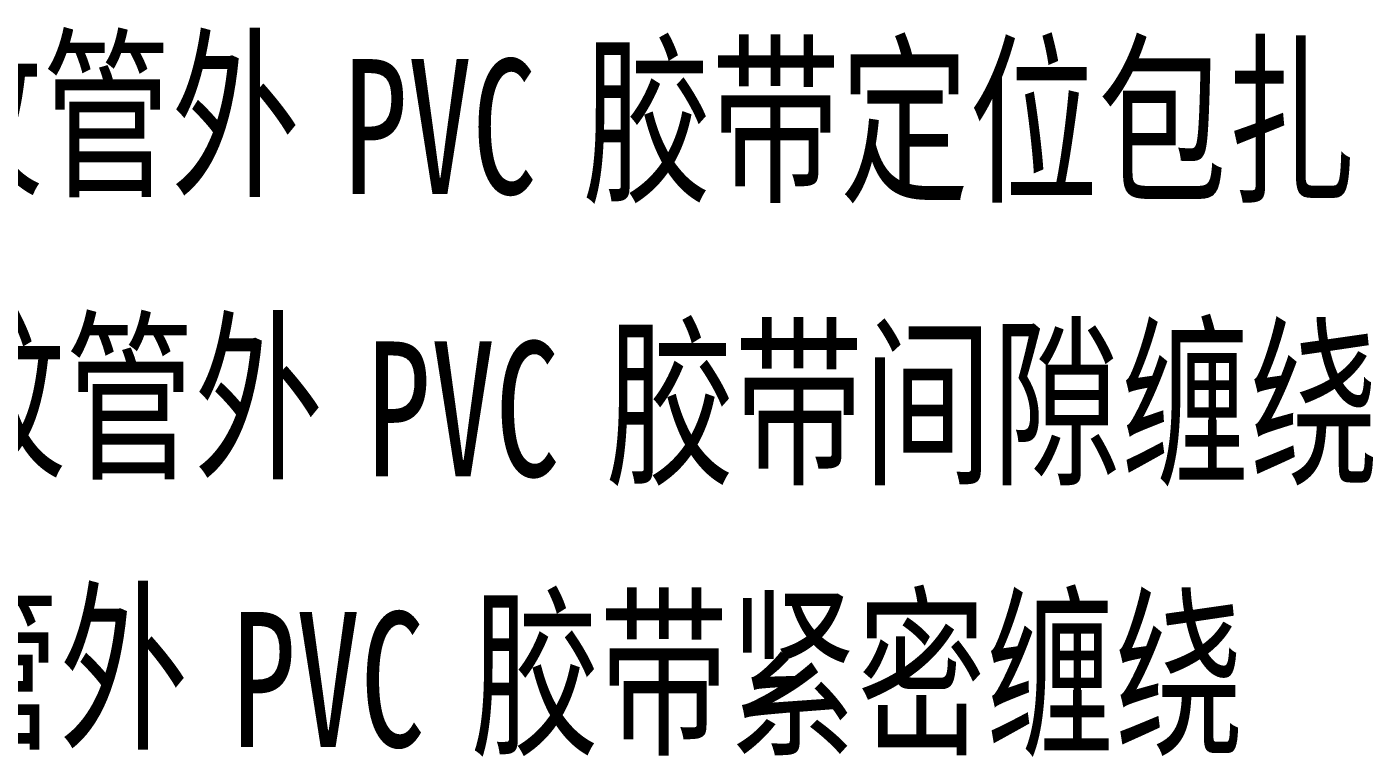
# Model space of a CAD drawing. Header units: inches. Extents: x 47316 to 59086, y 3141 to 11743.
# Drawn here: x 50466.42 to 50501.34, y 7554.38 to 7573.31 of the extents above; entities that cross this region are included whole.
import ezdxf

# ---------------------------------------------------------------- set-up
doc = ezdxf.new("R2010")
doc.units = ezdxf.units.IN
doc.header["$MEASUREMENT"] = 0
doc.layers.add('Drawing Frame', color=7, linetype='Continuous')
doc.styles.add('样式 100', font='SimSun.ttf', dxfattribs={"width": 0.7, "height": 3.5})

msp = doc.modelspace()

# ---------------------------------------------------------------- texts
at = {"layer": 'Drawing Frame', "color": 0, "lineweight": -3, "style": '样式 100', "width": 0.7}
for s, p in [('开口波纹管，波纹管外', (50440.086, 7569.284)), ('胶带定位包扎', (50480.836, 7569.132)), ('PVC', (50474.636, 7568.979)), ('开口波纹管，波纹管外', (50440.686, 7561.96)), ('胶带间隙缠绕', (50481.436, 7561.808)), ('PVC', (50475.236, 7561.655)), ('开口波纹管，波纹管外', (50437.186, 7554.945)), ('胶带紧密缠绕', (50477.936, 7554.792)), ('PVC', (50471.736, 7554.64))]:
    msp.add_text(s, height=3.5, dxfattribs=at).set_placement(p)

doc.saveas('drawing.dxf')
